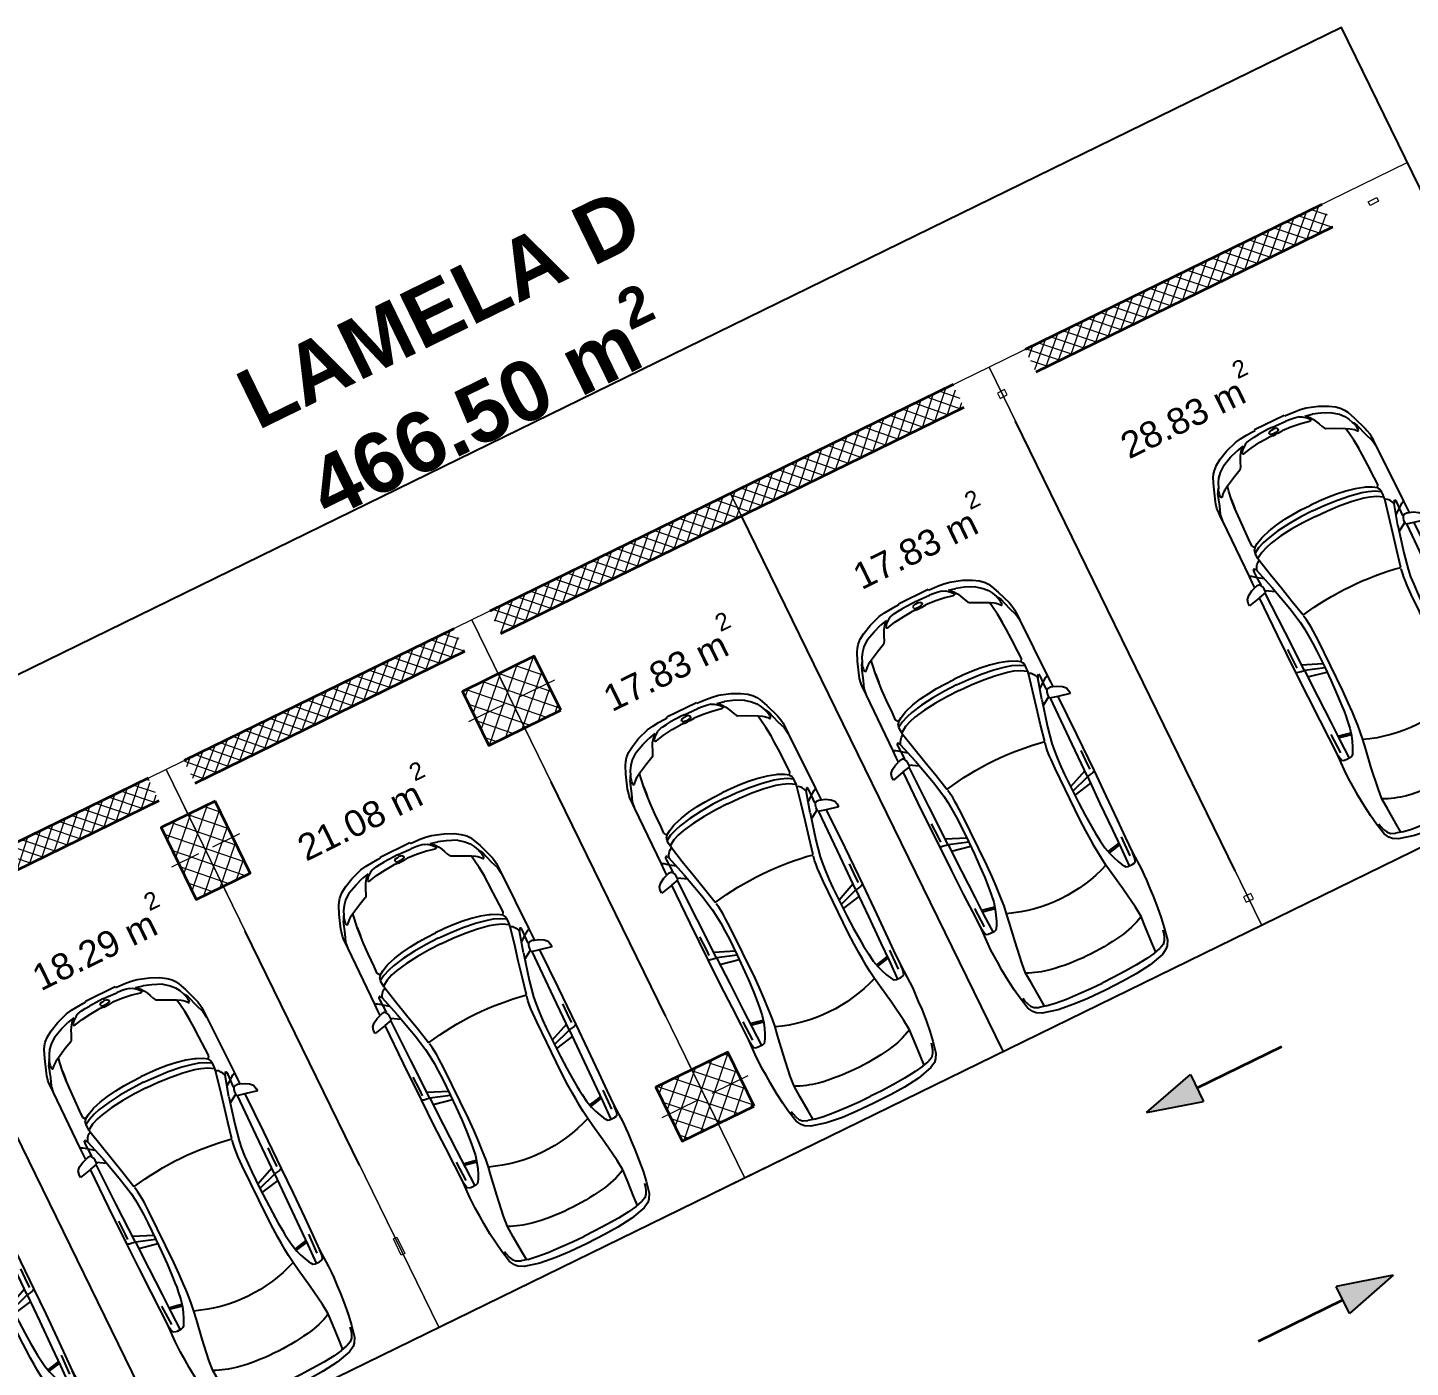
# Model space of a CAD drawing. Header units: metres. Extents: x 7511783 to 7512372, y 4692307 to 4692611.
# Drawn here: x 7511818.34 to 7511832.16, y 4692527.85 to 4692541.23 of the extents above; entities that cross this region are included whole.
import ezdxf

# ---------------------------------------------------------------- set-up
doc = ezdxf.new("R2010")
doc.units = ezdxf.units.M
doc.linetypes.add('Long Dashed', pattern=[793.7499761581423, 476.2499928474427, -317.4999833106997])
doc.layers.get('0').update_dxf_attribs({"lineweight": 0})
for name, color, linetype, lineweight, true_color in [('A - Fill Zone_Pen_No__156', 7, 'Continuous', 0, 0x54689e), ('A -Polyline_Pen_No__48', 7, 'Continuous', 0, 0xa80f02), ('A -Polyline_Pen_No__8', 7, 'Continuous', 0, 0xa80f02), ('Annotation - Text_Pen_No__48', 7, 'Continuous', 0, 0xa80f02)]:
    doc.layers.add(name, color=color, linetype=linetype, lineweight=lineweight, true_color=true_color)
for name, color, linetype, lineweight in [('A - Muret', 7, 'Continuous', 0), ('A - Muret_Pen_No__101', 252, 'Continuous', 0), ('A - Muret_Pen_No__7', 7, 'Continuous', 0), ('A - Pllaka Themel', 7, 'Continuous', 0), ('A - Pllaka Themel_Pen_No__42', 8, 'Continuous', 0), ('A - Shtyllat', 7, 'Continuous', 0), ('A - Shtyllat_Pen_No__1', 7, 'Continuous', 0), ('A -Polyline', 7, 'Continuous', 0), ('A -Polyline_Pen_No__42', 8, 'Continuous', 0), ('Interior - Furniture _Pen_No__42', 8, 'Continuous', 0), ('Structural - Bearing', 7, 'Continuous', 0), ('Structural - Bearing_Pen_No__20', 1, 'Continuous', 0), ('Structural - Bearing_Pen_No__21', 7, 'Continuous', 0)]:
    doc.layers.add(name, color=color, linetype=linetype, lineweight=lineweight)
doc.styles.add('GENERATED_STYLE_2', font='arialbd.ttf')
pattern_1 = [(44.99999999999999, (0, 0), (-68.94290863686237, 68.94290863686243), []), (135.0000000000002, (0, 0), (68.94290863686219, 68.94290863686261), [])]
pattern_2 = [(44.99999999999999, (0, 0), (-91.92387818248316, 91.92387818248324), []), (135.0000000000002, (0, 0), (91.92387818248291, 91.92387818248349), [])]

# ---------------------------------------------------------------- blocks, each defined once
blk = doc.blocks.new('Slab_2', base_point=(27550, -20500.83535421408))
at = {"layer": 'A - Pllaka Themel_Pen_No__42', "color": 8, "linetype": 'Continuous', "lineweight": 25, "flags": 128}
blk.add_lwpolyline([(27550, -20500.83535421408), (52100, -20500.83535421408), (52100, 1500), (27550, 1500)], close=True, dxfattribs=at)
blk = doc.blocks.new('Wall_3', base_point=(27550, 2.775557561562891e-14))
at = {"layer": 'A - Muret_Pen_No__101', "linetype": 'Continuous', "lineweight": 13}
h = blk.add_hatch(dxfattribs=at)
h.set_pattern_fill('CONCRETE_BLOCK', color=252, style=0, pattern_type=2)
h.set_pattern_definition(pattern_1)
h.paths.add_polyline_path([(32600.00006929047, -5.275686865147122e-05), (32600.00006929047, -250.0000970041505), (38099.99998176699, -250.0000970041505), (38099.99998176699, -5.275686865147122e-05)])
h = blk.add_hatch(dxfattribs=at)
h.set_pattern_fill('CONCRETE_BLOCK', color=252, style=0, pattern_type=2)
h.set_pattern_definition(pattern_1)
h.paths.add_polyline_path([(38499.99999951446, -5.275686865147122e-05), (38499.99999951446, -250.0000970041505), (41500, -250.0000970041505), (41500, -5.275686865147122e-05)])
h = blk.add_hatch(dxfattribs=at)
h.set_pattern_fill('CONCRETE_BLOCK', color=252, style=0, pattern_type=2)
h.set_pattern_definition(pattern_1)
h.paths.add_polyline_path([(41900.00000000001, -249.9999850988354), (47050.00002235177, -249.9999850988354), (47050.00002235177, -3.352765565178828e-05), (41900.00000000001, -3.352765565178828e-05)])
h = blk.add_hatch(dxfattribs=at)
h.set_pattern_fill('CONCRETE_BLOCK', color=252, style=0, pattern_type=2)
h.set_pattern_definition(pattern_1)
h.paths.add_polyline_path([(51150, -3.352765565178828e-05), (47849.99997764824, -3.352765565178828e-05), (47849.99997764824, -249.9999850988354), (51150, -249.9999850988354)])
at = {"layer": 'A - Muret_Pen_No__7', "color": 7, "linetype": 'Continuous', "lineweight": 35, "flags": 128}
for points in [[(38099.99999999999, 2.775557561562891e-14), (32599.99999999999, 2.775557561562891e-14)], [(41500, 2.775557561562891e-14), (38500, 2.775557561562891e-14)], [(47050.00000000001, 2.775557561562891e-14), (41900.00000000001, 2.775557561562891e-14)], [(51150, 2.775557561562891e-14), (47850, 2.775557561562891e-14)], [(32599.99999999999, -249.9999999999999), (38099.99999999999, -249.9999999999999)], [(38500, -249.9999999999999), (41500, -249.9999999999999)], [(41900.00000000001, -249.9999999999999), (47050, -249.9999999999999)], [(47849.99999999999, -249.9999999999999), (51150, -249.9999999999999)]]:
    blk.add_lwpolyline(points, dxfattribs=at)
blk = doc.blocks.new('Column_37', base_point=(3830.000000000001, 14910))
at = {"layer": 'A - Shtyllat_Pen_No__1', "color": 7, "linetype": 'Continuous', "lineweight": 13, "flags": 128}
blk.add_lwpolyline([(3850.000000000001, 14820), (3810.000000000001, 14820), (3810.000000000001, 15000), (3850.000000000001, 15000)], close=True, dxfattribs=at)
blk = doc.blocks.new('Column_38', base_point=(-68019.82202355302, 193236.8082159659))
at = {"layer": 'Structural - Bearing', "linetype": 'Continuous', "lineweight": 0, "true_color": 0x000000}
h = blk.add_hatch(dxfattribs=at)
h.set_pattern_fill('CONCRETE_BLOCK', color=18, style=0, pattern_type=2)
h.set_pattern_definition(pattern_2)
h.paths.add_polyline_path([(-67719.82202355302, 193636.808215966), (-68319.82202355302, 193636.808215966), (-68319.82202355302, 192836.8082159659), (-67719.82202355302, 192836.8082159659)])
at = {"layer": 'Structural - Bearing_Pen_No__20', "color": 1, "linetype": 'Continuous', "lineweight": 0}
for p, q in [((-68019.82202355302, 193316.808215966), (-68019.82202355302, 193716.8082159659)), ((-68099.82202355302, 193236.8082159659), (-68399.82202355302, 193236.8082159659)), ((-67939.82202355302, 193236.8082159659), (-67639.82202355302, 193236.8082159659)), ((-68019.82202355302, 193156.8082159659), (-68019.82202355302, 192756.808215966))]:
    blk.add_line(p, q, dxfattribs=at)
blk.add_point((-68019.82202355302, 193236.8082159659), dxfattribs=at)
at = {"layer": 'Structural - Bearing_Pen_No__21', "color": 7, "linetype": 'Continuous', "lineweight": 35, "flags": 128}
blk.add_lwpolyline([(-67719.82202355302, 193636.808215966), (-68319.82202355302, 193636.808215966), (-68319.82202355302, 192836.8082159659), (-67719.82202355302, 192836.8082159659)], close=True, dxfattribs=at)
blk = doc.blocks.new('Column_41', base_point=(-63690.96833503788, 199746.9041092597))
at = {"layer": 'Structural - Bearing', "linetype": 'Continuous', "lineweight": 0, "true_color": 0x000000}
h = blk.add_hatch(dxfattribs=at)
h.set_pattern_fill('CONCRETE_BLOCK', color=18, style=0, pattern_type=2)
h.set_pattern_definition(pattern_2)
h.paths.add_polyline_path([(-63290.96833503788, 199446.9041092597), (-63290.96833503788, 200046.9041092597), (-64090.96833503788, 200046.9041092597), (-64090.96833503788, 199446.9041092597)])
at = {"layer": 'Structural - Bearing_Pen_No__20', "color": 1, "linetype": 'Continuous', "lineweight": 0}
for p, q in [((-63690.96833503788, 199826.9041092597), (-63690.96833503788, 200126.9041092597)), ((-63770.96833503788, 199746.9041092597), (-64170.96833503788, 199746.9041092597)), ((-63610.96833503788, 199746.9041092597), (-63210.96833503788, 199746.9041092597)), ((-63690.96833503788, 199666.9041092597), (-63690.96833503788, 199366.9041092597))]:
    blk.add_line(p, q, dxfattribs=at)
blk.add_point((-63690.96833503788, 199746.9041092597), dxfattribs=at)
at = {"layer": 'Structural - Bearing_Pen_No__21', "color": 7, "linetype": 'Continuous', "lineweight": 35, "flags": 128}
blk.add_lwpolyline([(-63290.96833503788, 199446.9041092597), (-63290.96833503788, 200046.9041092597), (-64090.96833503788, 200046.9041092597), (-64090.96833503788, 199446.9041092597)], close=True, dxfattribs=at)
blk = doc.blocks.new('Column_42', base_point=(-52708.25413540503, 199746.9041092597))
at = {"layer": 'Structural - Bearing', "linetype": 'Continuous', "lineweight": 0, "true_color": 0x000000}
h = blk.add_hatch(dxfattribs=at)
h.set_pattern_fill('CONCRETE_BLOCK', color=18, style=0, pattern_type=2)
h.set_pattern_definition(pattern_2)
h.paths.add_polyline_path([(-52308.25413540503, 199446.9041092597), (-52308.25413540503, 200046.9041092597), (-53108.25413540503, 200046.9041092597), (-53108.25413540503, 199446.9041092597)])
at = {"layer": 'Structural - Bearing_Pen_No__20', "color": 1, "linetype": 'Continuous', "lineweight": 0}
for p, q in [((-52708.25413540503, 199826.9041092597), (-52708.25413540503, 200126.9041092597)), ((-52788.25413540503, 199746.9041092597), (-53188.25413540503, 199746.9041092597)), ((-52628.25413540503, 199746.9041092597), (-52228.25413540504, 199746.9041092597)), ((-52708.25413540503, 199666.9041092597), (-52708.25413540503, 199366.9041092597))]:
    blk.add_line(p, q, dxfattribs=at)
blk.add_point((-52708.25413540503, 199746.9041092597), dxfattribs=at)
at = {"layer": 'Structural - Bearing_Pen_No__21', "color": 7, "linetype": 'Continuous', "lineweight": 35, "flags": 128}
blk.add_lwpolyline([(-52308.25413540503, 199446.9041092597), (-52308.25413540503, 200046.9041092597), (-53108.25413540503, 200046.9041092597), (-53108.25413540503, 199446.9041092597)], close=True, dxfattribs=at)
blk = doc.blocks.new('Column_43', base_point=(4745.000000000002, 13829.91603487401))
at = {"layer": 'A - Shtyllat_Pen_No__1', "color": 7, "linetype": 'Continuous', "lineweight": 13, "flags": 128}
blk.add_lwpolyline([(4705.000000000002, 13859.91603487401), (4705.000000000002, 13799.91603487401), (4785.000000000002, 13799.91603487401), (4785.000000000002, 13859.91603487401)], close=True, dxfattribs=at)
blk = doc.blocks.new('Column_44', base_point=(4745.000000000002, 13129.91640291475))
at = {"layer": 'A - Shtyllat_Pen_No__1', "color": 7, "linetype": 'Continuous', "lineweight": 13, "flags": 128}
blk.add_lwpolyline([(4705.000000000002, 13159.91640291475), (4705.000000000002, 13099.91640291475), (4785.000000000002, 13099.91640291475), (4785.000000000002, 13159.91640291475)], close=True, dxfattribs=at)
blk = doc.blocks.new('Column_48', base_point=(5162.500000000002, 13119.91646502986))
at = {"layer": 'A - Shtyllat_Pen_No__1', "color": 7, "linetype": 'Continuous', "lineweight": 13, "flags": 128}
blk.add_lwpolyline([(5115.000000000001, 13099.91646502986), (5115.000000000001, 13139.91646502986), (5210.000000000002, 13139.91646502986), (5210.000000000002, 13099.91646502986)], close=True, dxfattribs=at)
blk = doc.blocks.new('Car 05 22')
at = {"layer": 'Interior - Furniture _Pen_No__42', "color": 8, "linetype": 'Continuous', "lineweight": 25}
for p, q in [((1961.117547741, 983.2211582230001), (1928.938242309, 983.2211582230001)), ((1928.938242309, 983.2211582230001), (1957.843908175, 858.0544967500001)), ((1996.903176747, 974.9060932166), (1961.117547741, 983.2211582230001)), ((2026.89661068, 945.007687052), (1996.903176747, 974.9060932166)), ((-372.3345973750002, 830.2299334650002), (-483.1389679684001, 817.2581826864)), ((-251.752794228, 841.0437339470001), (-372.3345973750002, 830.2299334650002)), ((-168.2198443133, 844.6061713611999), (-251.752794228, 841.0437339470001)), ((-78.35772569479998, 850.6357850930001), (-168.2198443133, 844.6061713611999)), ((-24.036324899, 852.2918850640001), (-78.35772569479998, 850.6357850930001)), ((40.3182760438, 852.333685063), (-24.036324899, 852.2918850640001)), ((230.8030912739, 845.5192631063), (40.3182760438, 852.333685063)), ((129.0398444, 820.468777931), (138.8862428820001, 832.3883788069999)), ((138.8862428820001, 832.3883788069999), (165.168377873, 840.2758852750001)), ((165.168377873, 840.2758852750001), (194.733578306, 844.324685204)), ((194.733578306, 844.324685204), (230.803091274, 845.519263106)), ((400.0158099590001, 847.5968063790001), (230.8030912739, 845.5192631063)), ((590.7241636140001, 851.6786068920002), (400.0158099590001, 847.5968063790001)), ((856.5325990199999, 856.1697074550001), (590.7241636140001, 851.6786068920002)), ((1129.8609284, 858.5331077519999), (856.5325990199999, 856.1697074550001)), ((1119.51383092, 833.267204581), (1115.14443198, 808.9482015290001)), ((1120.16623076, 836.3248049650001), (1119.51383092, 833.267204581)), ((1120.69723063, 838.160005195), (1120.16623076, 836.3248049650001)), ((1129.8609284, 858.5331077519999), (1120.69723063, 838.160005195)), ((1536.1071561, 860.3802508980001), (1129.8609284, 858.5331077519999)), ((1162.63563846, 830.4777734580001), (1220.13025657, 829.0713745190002)), ((1220.13025657, 829.0713745190002), (1369.65750367, 831.4890726950001)), ((1957.843908175, 858.0544967500001), (1536.1071561, 860.3802508980001)), ((1957.84390817, 858.0544967500001), (1977.22141076, 777.427813481)), ((2054.5732194, 897.577022836), (2026.89661068, 945.007687052)), ((2067.91700908, 857.6794056350002), (2054.5732194, 897.577022836)), ((2119.91703998, 857.4374531180001), (2067.91700908, 857.6794056350002)), ((2075.28112592, 835.6608695470001), (2067.91700908, 857.6794056350002)), ((2075.2191259, 809.398389361), (2075.28112592, 835.6608695470001)), ((2193.165590015, 856.4504063259001), (2119.91703998, 857.4374531180001)), ((2166.81146925, 813.8145374840001), (2182.27381684, 834.0818412380002)), ((2182.27381684, 834.0818412380002), (2193.16559002, 856.4504063260001)), ((2808.01466132, 852.5547640039999), (2193.165590015, 856.4504063259001)), ((2855.7113639, 852.6327640009999), (2808.01466132, 852.5547640039999)), ((2808.01466132, 852.5547640039999), (2876.86636504, 843.3172643940001)), ((2891.44016583, 852.528764005), (2855.7113639, 852.6327640009999)), ((2876.86636504, 843.3172643940001), (2954.16376923, 813.731165643)), ((2922.51356751, 852.0343640259999), (2891.44016583, 852.528764005)), ((2904.11849592, 832.8863289209999), (2905.06820589, 832.837990116)), ((2945.17226874, 849.4061641369999), (2922.51356751, 852.0343640259999)), ((2989.61447115, 839.6482645490003), (2945.17226874, 849.4061641369999)), ((3013.55027244, 833.064864827), (2989.61447115, 839.6482645490003)), ((3154.26138006, 782.5577669589999), (3013.55027244, 833.064864827)), ((-784.8200333720001, 721.8124613509999), (-815.0478655078001, 667.7598955197003)), ((-757.6903274910002, 747.022066986), (-784.8200333720001, 721.8124613509999)), ((-706.3378894982, 775.7872218095), (-757.6903274910002, 747.022066986)), ((-729.425104913, 716.3992494200002), (-750.5770825730001, 669.7773949330001)), ((-701.0941271610001, 743.2591195180001), (-729.425104913, 716.3992494200002)), ((-585.227090103, 801.027979058), (-706.3378894982, 775.7872218095)), ((-664.8727541800001, 760.961322365), (-701.0941271610001, 743.2591195180001)), ((-626.571782751, 772.4860242179999), (-664.8727541800001, 760.961322365)), ((-594.8871138119998, 778.489558035), (-626.571782751, 772.4860242179999)), ((-483.1389679684001, 817.2581826864), (-585.227090103, 801.027979058)), ((124.560977278, 791.396786131), (129.0398444, 820.468777931)), ((125.693926866, 743.8968737240001), (124.560977278, 791.396786131)), ((327.3887276080001, 761.9208956260001), (125.394377448, 756.455747737)), ((132.4291391170001, 722.8048827370001), (125.693926866, 743.8968737240001)), ((146.670770152, 710.6062742990001), (132.4291391170001, 722.8048827370001)), ((171.252864179, 696.6287725440002), (146.670770152, 710.6062742990001)), ((212.566754139, 676.5412700230003), (171.252864179, 696.6287725440002)), ((210.873013229, 809.231738788), (418.0703055720001, 816.1926024380002)), ((521.950780327, 764.672895972), (327.3887276080001, 761.9208956260001)), ((355.2943663540001, 762.315609428), (339.1227247570001, 683.1192857359999)), ((373.4006373970001, 762.571715197), (357.2289958010001, 683.375391506)), ((813.6270094460001, 769.327996556), (521.950780327, 764.672895972)), ((1108.59023357, 773.98329714), (813.6270094460001, 769.327996556)), ((1036.25651944, 772.8416796290002), (996.5002997029999, 578.7916468290002)), ((1041.96657906, 578.0240872360001), (1107.56627095, 773.967136299)), ((1173.32542975, 774.8950612010001), (1090.33970038, 577.8925306800002)), ((1115.14443198, 808.9482015290001), (1108.59023357, 773.98329714)), ((1108.59023357, 773.98329714), (1537.61805657, 780.0259473990001)), ((1537.61805657, 780.0256115210001), (1974.99295641, 786.0764425990001)), ((2000.39650233, 701.5917706940002), (1730.35620914, 633.8338533080002)), ((1939.15395607, 686.22492547), (1995.917261, 777.427813481)), ((1977.22141076, 777.427813481), (2019.59119012, 777.427813481)), ((2000.39650233, 701.5917706940002), (2213.53100788, 762.9814866290001)), ((2019.59119012, 777.427813481), (2044.48611622, 783.069509224)), ((2044.48611622, 783.069509224), (2063.35562216, 792.2740022800001)), ((2063.35562216, 792.2740022800001), (2070.42572439, 799.8521965630001)), ((2068.68333559, 787.696981005), (2065.39356605, 794.4584027669999)), ((2068.68333559, 787.696981005), (2148.02030692, 790.4828861469999)), ((2070.42572439, 799.8521965630001), (2075.2191259, 809.398389361)), ((2106.51930118, 732.1586113790001), (2148.02030692, 790.4828861469999)), ((2122.04550654, 659.9572884350001), (2293.79610906, 697.650987774)), ((2148.02030692, 790.4828861469999), (2166.81146925, 813.8145374840001)), ((2148.02030692, 790.4828861469999), (2205.61920777, 792.204186117)), ((2205.61920777, 792.204186117), (2227.21980808, 791.0038861380001)), ((2226.59190807, 769.8777067159999), (2213.53100788, 762.9814866290001)), ((2213.53100788, 762.9814866290001), (2238.34670825, 752.240186817)), ((2234.36910819, 773.9630864369999), (2226.59190807, 769.8828865080001)), ((2227.21980808, 791.0038861380001), (2232.61990816, 790.0299861550001)), ((2232.61990816, 790.0299861550001), (2237.93539134, 787.287122525)), ((2238.46067648, 776.864360243), (2234.36910819, 773.9630864369999)), ((2240.81890828, 784.0391862600001), (2237.93539134, 787.287122525)), ((2238.34670825, 752.240186817), (2258.53170854, 739.7174870370001)), ((2238.46067648, 776.864360243), (2240.85090828, 780.520986322)), ((2240.85090828, 780.520986322), (2240.81890828, 784.0391862600001)), ((2258.53170854, 739.7174870370001), (2269.0398087, 731.086787188)), ((2269.0398087, 731.086787188), (2278.83550884, 721.9650873480001)), ((2278.83550884, 721.9650873480001), (2293.79610906, 697.650987774)), ((2293.79610906, 697.650987774), (2317.1870094, 700.7385877199999)), ((2293.79610906, 697.6386630720001), (2293.79610906, 697.650987774)), ((2317.1870094, 700.7385877199999), (2345.74280982, 702.7498876850002)), ((2355.13419975, 639.912801441), (2317.1870094, 700.7385877199999)), ((2345.74280982, 702.7498876850002), (2378.92931031, 702.0184876970001)), ((2410.10490185, 649.1086815510001), (2378.92931031, 702.0184876970001)), ((2378.92931031, 702.0184876970001), (2410.57231077, 694.202887834)), ((2410.57231077, 694.202887834), (2410.58631694, 694.1782473540002)), ((2428.73881104, 681.706188053), (2410.57231077, 694.202887834)), ((2428.73881104, 681.706188053), (2457.25830016, 700.0355353230001)), ((2457.25830016, 700.0355353230001), (2535.4819126, 697.9905877680001)), ((2535.4226126, 697.9916562040003), (2673.21491462, 695.5089878119999)), ((2535.46586986, 697.9894090810001), (2535.4819126, 697.988971943)), ((2673.21491462, 695.5089878119999), (2787.200816290001, 691.4809878819999)), ((2787.200816290001, 691.4809878819999), (2868.41581748, 687.223087957)), ((2954.16376923, 813.731165643), (3075.78877375, 774.6896785450001)), ((3022.47491973, 758.305686711), (3023.66221975, 762.4851866380001)), ((3024.49924208, 753.7186598590001), (3022.47491973, 758.305686711)), ((3023.66221975, 762.4851866380001), (3034.64521991, 765.0503865930001)), ((3037.91041996, 743.452886971), (3024.49924208, 753.7186598590001)), ((3034.64521991, 765.0503865930001), (3046.93432009, 763.817386614)), ((3050.61522015, 730.6688871950001), (3037.91041996, 743.452886971)), ((3046.93432009, 763.817386614), (3060.9451203, 762.9292866300001)), ((3064.50712035, 714.6457874760001), (3050.61522015, 730.6688871950001)), ((3060.9451203, 762.9292866300001), (3089.85712072, 757.3861867269999)), ((3076.97452053, 697.807687771), (3064.50712035, 714.6457874760001)), ((3100.48402088, 763.1120866269999), (3075.78877375, 774.6896785450001)), ((3100.00912087, 656.556188494), (3076.97452053, 697.807687771)), ((3089.85712072, 757.3861867269999), (3108.43932099, 751.4304868319999)), ((3114.13862108, 753.311186799), (3100.48402088, 763.1120866269999)), ((3108.43932099, 751.4304868319999), (3122.8656212, 746.435986919)), ((3122.8656212, 746.435986919), (3114.13862108, 753.311186799)), ((3170.0706946, 726.5554905960001), (3122.8656212, 746.435986919)), ((3235.883818752, 747.6101556219), (3154.26138006, 782.5577669589999)), ((3211.69204952, 701.0151137130001), (3170.0706946, 726.5554905960001)), ((3254.25934432, 663.1775183300001), (3211.69204952, 701.0151137130001)), ((3269.07948628, 728.3294692490001), (3235.883818752, 747.6101556219)), ((3298.56678787, 705.6390702070001), (3269.07948628, 728.3294692490001)), ((3337.33388997, 663.380671991), (3298.56678787, 705.6390702070001)), ((-815.0478655078001, 667.7598955197003), (-855.0523550635, 511.0116477078998)), ((-768.27197925, 602.2788720830002), (-782.764796709, 510.0106247469999)), ((-768.27197925, 602.2788720830002), (-750.5770825730001, 669.7773949330001)), ((-764.3441764490001, 617.261773195), (-665.7281459970001, 623.9546285630003)), ((-665.7281459970001, 623.9546285630003), (-500.877431885, 634.180288886)), ((-500.877431885, 634.180288886), (-383.0238853850001, 641.9613403830001)), ((-383.0238853850001, 641.9613403830001), (-274.2208861730001, 631.3184000780001)), ((-274.2208861730001, 631.3184000780001), (-56.40485420300001, 600.536895199)), ((-56.40485420300001, 600.536895199), (145.941775497, 566.5900898169999)), ((145.941775497, 566.5900898169999), (233.261172115, 552.312592089)), ((266.3151410770001, 654.566867265), (212.566754139, 676.5412700230003)), ((319.490328155, 636.426864989), (266.3151410770001, 654.566867265)), ((392.7088835140001, 617.8124267930001), (319.490328155, 636.426864989)), ((339.1227247570001, 683.1192857359999), (329.5580559370001, 633.867334886)), ((357.2289958010001, 683.375391506), (346.76505809, 629.492778784)), ((474.8166917820001, 607.105387857), (392.7088835140001, 617.8124267930001)), ((521.3449804749999, 601.6186871690002), (474.8166917820001, 607.105387857)), ((569.993568652, 596.838186569), (521.3449804749999, 601.6186871690002)), ((652.59274858, 590.9845858339999), (569.993568652, 596.838186569)), ((772.8388193580001, 584.9903850819999), (652.59274858, 590.9845858339999)), ((907.266686691, 580.298084493), (772.8388193580001, 584.9903850819999)), ((1041.96657906, 578.0240872360001), (907.266686691, 580.298084493)), ((1227.79815085, 577.518695794), (1041.96657906, 578.0240872360001)), ((1316.09897866, 580.475793563), (1227.79815085, 577.518695794)), ((1403.02450604, 584.4121905939999), (1316.09897866, 580.475793563)), ((1483.8761315, 590.1361862749999), (1403.02450604, 584.4121905939999)), ((1562.00595611, 600.5964783840001), (1483.8761315, 590.1361862749999)), ((1730.35620914, 633.8338533080002), (1562.00595611, 600.5964783840001)), ((1610.72419049, 544.0665862469999), (1779.61280153, 581.7538898049999)), ((1779.61280153, 581.7538898049999), (1952.84760406, 621.338789111)), ((1952.84760406, 621.338789111), (2122.04550654, 659.9572884350001)), ((2379.77420337, 575.387091212), (2355.13301598, 639.9159014410001)), ((2397.33410595, 514.2584815219999), (2379.77250853, 575.3929912130001)), ((2436.02871163, 583.2244924540001), (2410.10490185, 649.1086815510001)), ((2428.77597173, 681.7007453250001), (2428.73881104, 681.706188053)), ((2428.77597173, 681.7007453250001), (2456.66545813, 639.8418234830003)), ((2453.63941421, 521.616582688), (2436.02871163, 583.2244924540001)), ((2456.66545813, 639.8418234830003), (2487.23639187, 574.2621729599999)), ((2487.23639187, 574.2621729599999), (2491.79934275, 562.0052962960002)), ((2491.79994982, 562.0052962960002), (2517.90263133, 477.034766618)), ((2868.39588233, 687.2248867100001), (2959.72331881, 678.984388101)), ((2959.72331881, 678.984388101), (2868.41581748, 687.1969879569999)), ((2959.72331881, 678.984388101), (3047.2313201, 666.2002883250001)), ((3047.20992906, 666.2041971140002), (3100.00912087, 656.556188494)), ((3152.92075342, 553.873393456), (3100.00912087, 656.556188494)), ((3189.62073735, 475.569766106), (3152.92075342, 553.873393456)), ((3301.86726379, 602.8090087200001), (3254.25934432, 663.1775183300001)), ((3301.86726379, 602.8090087200001), (3346.01551313, 501.42179807)), ((3374.49419199, 603.583974516), (3337.33388997, 663.380671991)), ((3418.40079436, 512.743978351), (3374.49419199, 603.583974516)), ((-855.0523550635, 511.0116477078998), (-874.6778528530002, 344.9579771100001)), ((-782.7621654889999, 510.0273763590001), (-794.5333543099999, 390.6265818930001)), ((233.261172115, 552.312592089), (315.3092800730001, 541.359190513)), ((315.2936019620001, 541.3606176840001), (384.2945810830001, 535.0794906230002)), ((384.2815104790001, 535.0803623180001), (454.174320738, 530.4191213629999)), ((454.170282107, 530.4193907049998), (526.242583163, 526.2868907769998)), ((526.2331313149999, 526.287307384), (627.7018846490002, 521.814890855)), ((627.6985462070002, 521.8149872519999), (756.75876515, 518.0884218199999)), ((756.75876515, 518.0884218199999), (1322.62824821, 518.052230308)), ((1322.62824821, 518.052230308), (1420.49779626, 521.6528908580001)), ((1420.49066257, 521.652523245), (1466.64156934, 524.030772681)), ((1466.62639694, 524.029990817), (1510.87647584, 527.594696836)), ((1510.85529759, 527.5929907539999), (1554.25309822, 533.0576906580002)), ((1554.25309822, 533.0576906580002), (1596.82961355, 540.969674969)), ((1597.28918852, 541.1774857889999), (1596.65116701, 540.8889849259999)), ((2419.31580918, 395.73626267), (2397.33316008, 514.2635815229999)), ((2477.61661773, 401.0764635800001), (2453.63941421, 521.616582688)), ((2517.90263133, 477.034766618), (2537.54372273, 384.081034151)), ((3199.39883308, 466.7584630290001), (3189.62073735, 475.569766106)), ((3220.69886845, 454.3885401880001), (3199.39883308, 466.7584630290001)), ((3256.10680826, 439.241753418), (3220.67662376, 454.401458713)), ((3288.39019413, 425.101248479), (3256.10680826, 439.241753418)), ((3319.36158057, 408.4128426500001), (3288.39019413, 425.101248479)), ((3346.01551313, 501.42179807), (3374.29746586, 419.557472908)), ((3391.09039087, 344.247647689), (3374.29746586, 419.557472908)), ((3457.47689648, 393.098483403), (3418.40079436, 512.743978351)), ((-874.6778528530002, 344.9579771100001), (-882.9440546450002, 194.680643518)), ((-794.5333543099999, 390.6265818930001), (-802.432846809, 258.715288008)), ((2433.73206705, 266.091642182), (2419.31580918, 395.73626267)), ((2493.88922012, 269.050242651), (2477.61661773, 401.0764635800001)), ((2537.54372273, 384.081034151), (2551.45611664, 285.6281997640001)), ((2551.45611664, 285.6281997640001), (2559.71041303, 193.693567653)), ((3353.46269085, 384.251283776), (3319.36158057, 408.4128426500001)), ((3321.23357975, 370.497229407), (3320.99727986, 362.132926485)), ((3320.99727986, 362.132926485), (3338.31527228, 276.8564967000001)), ((3324.65427826, 377.297531782), (3321.23357975, 370.497229407)), ((3328.30797666, 379.591332583), (3324.65427826, 377.297531782)), ((3338.46837221, 379.452332535), (3328.30797666, 379.591332583)), ((3338.31527228, 276.8564967000001), (3351.88296634, 172.661960307)), ((3363.6407612, 357.8117249760001), (3338.46837221, 379.452332535)), ((3377.18239213, 359.973484801), (3353.46269085, 384.251283776)), ((3396.66521323, 315.8049103040001), (3363.6407612, 357.8117249760001)), ((3391.09039087, 344.247647689), (3377.18239213, 359.973484801)), ((3408.0703938, 289.3779877820002), (3396.66521323, 315.8049103040001)), ((3408.0703938, 289.3779877820002), (3413.77629411, 267.259988716)), ((3468.34279707, 330.9338860280001), (3457.47689648, 393.098483403)), ((3474.4914974, 263.721088865), (3468.34279707, 330.9338860280001)), ((-882.9440546450002, 194.680643518), (-885.376707689, 0)), ((-802.432846809, 258.715288008), (-806.813142649, 124.936494209)), ((2441.61713002, 131.955220918), (2433.73181129, 266.093942182)), ((2503.10292147, 133.173421111), (2493.88922012, 269.050242651)), ((2559.71041303, 193.693567653), (2564.38081099, 101.185635342)), ((3351.88296634, 172.661960307), (3358.34376351, 75.87012649980001)), ((3413.77548775, 267.2641933500001), (3418.45445829, 242.866384828)), ((3418.45219437, 242.878189745), (3424.04489467, 200.723791525)), ((3424.04489467, 200.723791525), (3427.72848251, 152.023715234)), ((3432.36383112, 39.98011396419999), (3427.72848251, 152.023715234)), ((3478.33319761, 199.9171915590001), (3474.4914974, 263.721088865)), ((3479.35651311, 164.9481933352), (3478.33319761, 199.9171915590001)), ((3489.51959821, 164.9481933352), (3479.35651311, 164.9481933352)), ((3489.51959821, -164.9481933352), (3489.51959821, 164.9481933352)), ((-885.376707689, 0), (-882.9440546450002, -194.680643518)), ((-806.813142649, 124.936494209), (-808.0470753050001, 0)), ((-806.813142649, -124.936494209), (-808.0470753050001, 1.476718538480001e-13)), ((2444.0197128, -0.02730000432770001), (2441.61701245, 131.957220918)), ((2444.0197128, 0.02730000432710001), (2441.61701245, -131.957220918)), ((2506.01959488, -3.859767548100002e-13), (2503.10292147, 133.173421111)), ((2564.38081099, 101.185635342), (2566.01761027, -0.006100002130650002)), ((2564.38081099, -101.185635342), (2566.01761027, 0.006100002129970001)), ((3353.95786543, 27.8932505984), (3358.34376351, 75.87012649980001)), ((3353.95786543, 27.8932505984), (3353.95786543, -0.7649002671629999)), ((3353.95786543, -27.8932505984), (3353.95786543, 0.7649002671619999)), ((3370.89075802, 11.7411041009), (3370.32315827, -0.7649002671629999)), ((3370.89075802, -11.7411041009), (3370.32315827, 0.7649002671619999)), ((3372.49235732, 23.6550082622), (3370.89075802, 11.7411041009)), ((3376.26728506, 38.993950924), (3372.49235732, 23.6550082622)), ((3381.98685317, 46.5714162664), (3376.26728506, 38.993950924)), ((3386.21005132, 48.3522168884), (3381.98685317, 46.5714162664)), ((3386.21005132, 48.3522168884), (3394.28954778, 48.3522168884)), ((3398.51284593, 46.5714162664), (3394.28954778, 48.3522168884)), ((3404.23226311, 38.99375151340001), (3398.51284593, 46.5714162664)), ((3404.23226311, 38.99375151340001), (3408.00714178, 23.6550082622)), ((3408.00714178, 23.6550082622), (3409.76654101, 8.055102813469999)), ((3409.76654101, 8.055102813469999), (3409.76654101, -4.961309141290002e-13)), ((3431.76949509, 57.3729975776), (3431.76949509, 56.7710829698)), ((3432.04453126, -0.0109000038072), (3432.36383112, 39.98011396419999)), ((3432.04453126, 0.0109000038063), (3432.36383112, -39.98011396419999)), ((-802.432846809, -258.715288008), (-806.813142649, -124.936494209)), ((2441.61713002, -131.955220918), (2433.73181129, -266.093942182)), ((2503.10292147, -133.173421111), (2493.88922012, -269.050242651)), ((2506.01959488, -2.780368116010001e-13), (2503.10292147, -133.173421111)), ((2559.71041303, -193.693567653), (2564.38081099, -101.185635342)), ((3351.88296634, -172.661960307), (3358.34376351, -75.87012649980001)), ((3353.95786543, -27.8932505984), (3358.34376351, -75.87012649980001)), ((3372.49235732, -23.6550082622), (3370.89075802, -11.7411041009)), ((3376.26728506, -38.993950924), (3372.49235732, -23.6550082622)), ((3381.98685317, -46.5714162664), (3376.26728506, -38.993950924)), ((3386.21005132, -48.3522168884), (3381.98685317, -46.5714162664)), ((3386.21005132, -48.3522168884), (3394.28954778, -48.3522168884)), ((3398.51284593, -46.5714162664), (3394.28954778, -48.3522168884)), ((3404.23226311, -38.99375151340001), (3398.51284593, -46.5714162664)), ((3404.23226311, -38.99375151340001), (3408.00714178, -23.6550082622)), ((3408.00714178, -23.6550082622), (3409.76654101, -8.055102813469999)), ((3409.76654101, -8.055102813469999), (3409.76654101, -3.892295027780001e-13)), ((3432.36383112, -39.98011396419999), (3427.72848251, -152.023715234)), ((3431.76949509, -57.3729975776), (3431.76949509, -56.7710829698)), ((-882.9440546450002, -194.680643518), (-874.6778528530002, -344.9579771100001)), ((-794.5333543099999, -390.6265818930001), (-802.432846809, -258.715288008)), ((2433.73206705, -266.091642182), (2419.31580918, -395.73626267)), ((2493.88922012, -269.050242651), (2477.61661773, -401.0764635800001)), ((2551.45611664, -285.6281997640001), (2559.71041303, -193.693567653)), ((3338.31527228, -276.8564967000001), (3351.88296634, -172.661960307)), ((3408.0703938, -289.3779877820002), (3413.77629411, -267.259988716)), ((3413.77548775, -267.2641933500001), (3418.45445829, -242.866384828)), ((3418.45219437, -242.878189745), (3424.04489467, -200.723791525)), ((3424.04489467, -200.723791525), (3427.72848251, -152.023715234)), ((3468.34279707, -330.9338860280001), (3474.4914974, -263.721088865)), ((3474.4914974, -263.721088865), (3478.33319761, -199.9171915590001)), ((3478.33319761, -199.9171915590001), (3479.35651311, -164.9481933352)), ((3479.35651311, -164.9481933352), (3489.51959821, -164.9481933352)), ((-874.6778528530002, -344.9579771100001), (-855.0523550635, -511.0116477078998)), ((-782.7621654889999, -510.0273763590001), (-794.5333543099999, -390.6265818930001)), ((2419.31580918, -395.73626267), (2397.33316008, -514.2635815229999)), ((2477.61661773, -401.0764635800001), (2453.63941421, -521.616582688)), ((2517.90263133, -477.034766618), (2537.54372273, -384.081034151)), ((2537.54372273, -384.081034151), (2551.45611664, -285.6281997640001)), ((3319.36158057, -408.4128426500001), (3288.39019413, -425.101248479)), ((3353.46269085, -384.251283776), (3319.36158057, -408.4128426500001)), ((3320.99727986, -362.132926485), (3338.31527228, -276.8564967000001)), ((3321.23357975, -370.497229407), (3320.99727986, -362.132926485)), ((3324.65427826, -377.297531782), (3321.23357975, -370.497229407)), ((3328.30797666, -379.591332583), (3324.65427826, -377.297531782)), ((3338.46837221, -379.452332535), (3328.30797666, -379.591332583)), ((3363.6407612, -357.8117249760001), (3338.46837221, -379.452332535)), ((3377.18239213, -359.973484801), (3353.46269085, -384.251283776)), ((3396.66521323, -315.8049103040001), (3363.6407612, -357.8117249760001)), ((3391.09039087, -344.247647689), (3374.29746586, -419.557472908)), ((3391.09039087, -344.247647689), (3377.18239213, -359.973484801)), ((3408.0703938, -289.3779877820002), (3396.66521323, -315.8049103040001)), ((3418.40079436, -512.743978351), (3457.47689648, -393.098483403)), ((3457.47689648, -393.098483403), (3468.34279707, -330.9338860280001)), ((-855.0523550635, -511.0116477078998), (-815.0478655078001, -667.7598955197003)), ((-768.27197925, -602.2788720830002), (-782.764796709, -510.0106247469999)), ((145.941775497, -566.5900898169999), (233.261172115, -552.312592089)), ((233.261172115, -552.312592089), (315.3092800730001, -541.359190513)), ((315.2936019620001, -541.3606176840001), (384.2945810830001, -535.0794906230002)), ((384.2815104790001, -535.0803623180001), (454.174320738, -530.4191213629999)), ((454.170282107, -530.4193907049998), (526.242583163, -526.2868907769998)), ((526.2331313149999, -526.287307384), (627.7018846490002, -521.814890855)), ((627.6985462070002, -521.8149872519999), (756.75876515, -518.0884218199999)), ((756.75876515, -518.0884218199999), (1322.62824821, -518.052230308)), ((1322.62824821, -518.052230308), (1420.49779626, -521.6528908580001)), ((1420.49066257, -521.652523245), (1466.64156934, -524.030772681)), ((1466.62639694, -524.029990817), (1510.87647584, -527.594696836)), ((1510.85529759, -527.5929907539999), (1554.25309822, -533.0576906580002)), ((1554.25309822, -533.0576906580002), (1596.82961355, -540.969674969)), ((1597.28918852, -541.1774857889999), (1596.65116701, -540.8889849259999)), ((1610.72419049, -544.0665862469999), (1779.61280153, -581.7538898049999)), ((2397.33410595, -514.2584815219999), (2379.77250853, -575.3929912130001)), ((2453.63941421, -521.616582688), (2436.02871163, -583.2244924540001)), ((2491.79994982, -562.0052962960002), (2517.90263133, -477.034766618)), ((3189.62073735, -475.569766106), (3152.92075342, -553.873393456)), ((3199.39883308, -466.7584630290001), (3189.62073735, -475.569766106)), ((3220.69886845, -454.3885401880001), (3199.39883308, -466.7584630290001)), ((3256.10680826, -439.241753418), (3220.67662376, -454.401458713)), ((3288.39019413, -425.101248479), (3256.10680826, -439.241753418)), ((3301.86726379, -602.8090087200001), (3346.01551313, -501.42179807)), ((3346.01551313, -501.42179807), (3374.29746586, -419.557472908)), ((3374.49419199, -603.583974516), (3418.40079436, -512.743978351)), ((-815.0478655078001, -667.7598955197003), (-784.8200333720001, -721.8124613509999)), ((-768.27197925, -602.2788720830002), (-750.5770825730001, -669.7773949330001)), ((-764.3441764490001, -617.261773195), (-665.7281459970001, -623.9546285630003)), ((-729.425104913, -716.3992494200002), (-750.5770825730001, -669.7773949330001)), ((-665.7281459970001, -623.9546285630003), (-500.877431885, -634.180288886)), ((-500.877431885, -634.180288886), (-383.0238853850001, -641.9613403830001)), ((-383.0238853850001, -641.9613403830001), (-274.2208861730001, -631.3184000780001)), ((-274.2208861730001, -631.3184000780001), (-56.40485420300001, -600.536895199)), ((-56.40485420300001, -600.536895199), (145.941775497, -566.5900898169999)), ((212.566754139, -676.5412700230003), (171.252864179, -696.6287725440002)), ((266.3151410770001, -654.566867265), (212.566754139, -676.5412700230003)), ((319.490328155, -636.426864989), (266.3151410770001, -654.566867265)), ((392.7088835140001, -617.8124267930001), (319.490328155, -636.426864989)), ((339.1227247570001, -683.1192857359999), (329.5580559370001, -633.867334886)), ((355.2943663540001, -762.315609428), (339.1227247570001, -683.1192857359999)), ((357.2289958010001, -683.375391506), (346.76505809, -629.492778784)), ((373.4006373970001, -762.571715197), (357.2289958010001, -683.375391506)), ((474.8166917820001, -607.105387857), (392.7088835140001, -617.8124267930001)), ((521.3449804749999, -601.6186871690002), (474.8166917820001, -607.105387857)), ((569.993568652, -596.838186569), (521.3449804749999, -601.6186871690002)), ((652.59274858, -590.9845858339999), (569.993568652, -596.838186569)), ((772.8388193580001, -584.9903850819999), (652.59274858, -590.9845858339999)), ((907.266686691, -580.298084493), (772.8388193580001, -584.9903850819999)), ((1041.96657906, -578.0240872360001), (907.266686691, -580.298084493)), ((1036.25651944, -772.8416796290002), (996.5002997029999, -578.7916468290002)), ((1227.79815085, -577.518695794), (1041.96657906, -578.0240872360001)), ((1041.96657906, -578.0240872360001), (1107.56627095, -773.967136299)), ((1173.32542975, -774.8950612010001), (1090.33970038, -577.8925306800002)), ((1316.09897866, -580.475793563), (1227.79815085, -577.518695794)), ((1403.02450604, -584.4121905939999), (1316.09897866, -580.475793563)), ((1483.8761315, -590.1361862749999), (1403.02450604, -584.4121905939999)), ((1562.00595611, -600.5964783840001), (1483.8761315, -590.1361862749999)), ((1730.35620914, -633.8338533080002), (1562.00595611, -600.5964783840001)), ((2000.39650233, -701.5917706940002), (1730.35620914, -633.8338533080002)), ((1779.61280153, -581.7538898049999), (1952.84760406, -621.338789111)), ((1939.15395607, -686.22492547), (1995.917261, -777.427813481)), ((1952.84760406, -621.338789111), (2122.04550654, -659.9572884350001)), ((2122.04550654, -659.9572884350001), (2293.79610906, -697.650987774)), ((2355.13419975, -639.912801441), (2317.1870094, -700.7385877199999)), ((2379.77420337, -575.387091212), (2355.13301598, -639.9159014410001)), ((2410.10490185, -649.1086815510001), (2378.92931031, -702.0184876970001)), ((2436.02871163, -583.2244924540001), (2410.10490185, -649.1086815510001)), ((2428.73881104, -681.706188053), (2410.57231077, -694.202887834)), ((2428.77597173, -681.7007453250001), (2428.73881104, -681.706188053)), ((2428.73881104, -681.706188053), (2457.25830016, -700.0355353230001)), ((2428.77597173, -681.7007453250001), (2456.66545813, -639.8418234830003)), ((2456.66545813, -639.8418234830003), (2487.23639187, -574.2621729599999)), ((2487.23639187, -574.2621729599999), (2491.79934275, -562.0052962960002)), ((2787.200816290001, -691.4809878819999), (2868.41581748, -687.223087957)), ((2868.39588233, -687.2248867100001), (2959.72331881, -678.984388101)), ((2959.72331881, -678.984388101), (2868.41581748, -687.1969879569999)), ((2959.72331881, -678.984388101), (3047.2313201, -666.2002883250001)), ((3047.20992906, -666.2041971140002), (3100.00912087, -656.556188494)), ((3100.00912087, -656.556188494), (3076.97452053, -697.807687771)), ((3152.92075342, -553.873393456), (3100.00912087, -656.556188494)), ((3254.25934432, -663.1775183300001), (3211.69204952, -701.0151137130001)), ((3301.86726379, -602.8090087200001), (3254.25934432, -663.1775183300001)), ((3298.56678787, -705.6390702070001), (3337.33388997, -663.380671991)), ((3337.33388997, -663.380671991), (3374.49419199, -603.583974516)), ((-784.8200333720001, -721.8124613509999), (-757.6903274910002, -747.022066986)), ((-757.6903274910002, -747.022066986), (-706.3378894982, -775.7872218095)), ((-701.0941271610001, -743.2591195180001), (-729.425104913, -716.3992494200002)), ((-706.3378894982, -775.7872218095), (-585.227090103, -801.027979058)), ((-664.8727541800001, -760.961322365), (-701.0941271610001, -743.2591195180001)), ((-626.571782751, -772.4860242179999), (-664.8727541800001, -760.961322365)), ((-594.8871138119998, -778.489558035), (-626.571782751, -772.4860242179999)), ((-585.227090103, -801.027979058), (-483.149337101, -817.2569687829999)), ((-483.149337101, -817.2569687829999), (-372.3345973750002, -830.2299334650002)), ((125.693926866, -743.8968737240001), (124.560977278, -791.396786131)), ((124.560977278, -791.396786131), (129.0398444, -820.468777931)), ((327.3887276080001, -761.9208956260001), (125.394377448, -756.455747737)), ((132.4291391170001, -722.8048827370001), (125.693926866, -743.8968737240001)), ((129.0398444, -820.468777931), (138.8862428820001, -832.3883788069999)), ((146.670770152, -710.6062742990001), (132.4291391170001, -722.8048827370001)), ((171.252864179, -696.6287725440002), (146.670770152, -710.6062742990001)), ((210.873013229, -809.231738788), (418.0703055720001, -816.1926024380002)), ((521.950780327, -764.672895972), (327.3887276080001, -761.9208956260001)), ((813.6270094460001, -769.327996556), (521.950780327, -764.672895972)), ((1108.59023357, -773.98329714), (813.6270094460001, -769.327996556)), ((1108.59023357, -773.98329714), (1537.61805657, -780.0259473990001)), ((1115.14443198, -808.9482015290001), (1108.59023357, -773.98329714)), ((1119.51383092, -833.267204581), (1115.14443198, -808.9482015290001)), ((1537.61805657, -780.0256115210001), (1974.99295641, -786.0764425990001)), ((1957.84390817, -858.0544967500001), (1977.22141076, -777.427813481)), ((1977.22141076, -777.427813481), (2019.59119012, -777.427813481)), ((2000.39650233, -701.5917706940002), (2213.53100788, -762.9814866290001)), ((2019.59119012, -777.427813481), (2044.48611622, -783.069509224)), ((2044.48611622, -783.069509224), (2063.35562216, -792.2740022800001)), ((2063.35562216, -792.2740022800001), (2070.42572439, -799.8521965630001)), ((2068.68333559, -787.696981005), (2065.39356605, -794.4584027669999)), ((2068.68333559, -787.696981005), (2148.02030692, -790.4828861469999)), ((2070.42572439, -799.8521965630001), (2075.2191259, -809.398389361)), ((2075.2191259, -809.398389361), (2075.28112592, -835.6608695470001)), ((2106.51930118, -732.1586113790001), (2148.02030692, -790.4828861469999)), ((2148.02030692, -790.4828861469999), (2166.81146925, -813.8145374840001)), ((2148.02030692, -790.4828861469999), (2205.61920777, -792.204186117)), ((2166.81146925, -813.8145374840001), (2182.27381684, -834.0818412380002)), ((2205.61920777, -792.204186117), (2227.21980808, -791.0038861380001)), ((2213.53100788, -762.9814866290001), (2238.34670825, -752.240186817)), ((2226.59190807, -769.8777067159999), (2213.53100788, -762.9814866290001)), ((2234.36910819, -773.9630864369999), (2226.59190807, -769.8828865080001)), ((2227.21980808, -791.0038861380001), (2232.61990816, -790.0299861550001)), ((2232.61990816, -790.0299861550001), (2237.93539134, -787.287122525)), ((2238.46067648, -776.864360243), (2234.36910819, -773.9630864369999)), ((2240.81890828, -784.0391862600001), (2237.93539134, -787.287122525)), ((2238.34670825, -752.240186817), (2258.53170854, -739.7174870370001)), ((2238.46067648, -776.864360243), (2240.85090828, -780.520986322)), ((2240.85090828, -780.520986322), (2240.81890828, -784.0391862600001)), ((2258.53170854, -739.7174870370001), (2269.0398087, -731.086787188)), ((2269.0398087, -731.086787188), (2278.83550884, -721.9650873480001)), ((2278.83550884, -721.9650873480001), (2293.79610906, -697.650987774)), ((2293.79610906, -697.6386630720001), (2293.79610906, -697.650987774)), ((2293.79610906, -697.650987774), (2317.1870094, -700.7385877199999)), ((2317.1870094, -700.7385877199999), (2345.74280982, -702.7498876850002)), ((2345.74280982, -702.7498876850002), (2378.92931031, -702.0184876970001)), ((2378.92931031, -702.0184876970001), (2410.57231077, -694.202887834)), ((2410.57231077, -694.202887834), (2410.58631694, -694.1782473540002)), ((2457.25830016, -700.0355353230001), (2535.4819126, -697.9905877680001)), ((2535.4226126, -697.9916562040003), (2673.21491462, -695.5089878119999)), ((2535.46586986, -697.9894090810001), (2535.4819126, -697.988971943)), ((2673.21491462, -695.5089878119999), (2787.200816290001, -691.4809878819999)), ((2876.86636504, -843.3172643940001), (2954.16376923, -813.731165643)), ((2954.16376923, -813.731165643), (3075.78877375, -774.6896785450001)), ((3013.55027244, -833.064864827), (3154.26138006, -782.5577669589999)), ((3024.49924208, -753.7186598590001), (3022.47491973, -758.305686711)), ((3022.47491973, -758.305686711), (3023.66221975, -762.4851866380001)), ((3023.66221975, -762.4851866380001), (3034.64521991, -765.0503865930001)), ((3037.91041996, -743.452886971), (3024.49924208, -753.7186598590001)), ((3034.64521991, -765.0503865930001), (3046.93432009, -763.817386614)), ((3050.61522015, -730.6688871950001), (3037.91041996, -743.452886971)), ((3046.93432009, -763.817386614), (3060.9451203, -762.9292866300001)), ((3064.50712035, -714.6457874760001), (3050.61522015, -730.6688871950001)), ((3060.9451203, -762.9292866300001), (3089.85712072, -757.3861867269999)), ((3076.97452053, -697.807687771), (3064.50712035, -714.6457874760001)), ((3100.48402088, -763.1120866269999), (3075.78877375, -774.6896785450001)), ((3089.85712072, -757.3861867269999), (3108.43932099, -751.4304868319999)), ((3114.13862108, -753.311186799), (3100.48402088, -763.1120866269999)), ((3108.43932099, -751.4304868319999), (3122.8656212, -746.435986919)), ((3122.8656212, -746.435986919), (3114.13862108, -753.311186799)), ((3170.0706946, -726.5554905960001), (3122.8656212, -746.435986919)), ((3154.26138006, -782.5577669589999), (3235.883818752, -747.6101556219)), ((3211.69204952, -701.0151137130001), (3170.0706946, -726.5554905960001)), ((3235.883818752, -747.6101556219), (3269.07948628, -728.3294692490001)), ((3269.07948628, -728.3294692490001), (3298.56678787, -705.6390702070001)), ((-372.3345973750002, -830.2299334650002), (-251.752794228, -841.0437339470001)), ((-251.752794228, -841.0437339470001), (-168.2198443133, -844.6061713611999)), ((-168.2198443133, -844.6061713611999), (-78.35772569479998, -850.6357850930001)), ((-78.35772569479998, -850.6357850930001), (-24.036324899, -852.2918850640001)), ((-24.036324899, -852.2918850640001), (40.3182760438, -852.333685063)), ((40.3182760438, -852.333685063), (230.8030912739, -845.5192631063)), ((138.8862428820001, -832.3883788069999), (165.168377873, -840.2758852750001)), ((165.168377873, -840.2758852750001), (194.733578306, -844.324685204)), ((194.733578306, -844.324685204), (230.803091274, -845.519263106)), ((230.8030912739, -845.5192631063), (400.0158099590001, -847.5968063790001)), ((400.0158099590001, -847.5968063790001), (590.7241636140001, -851.6786068920002)), ((590.7241636140001, -851.6786068920002), (856.5325990199999, -856.1697074550001)), ((856.5325990199999, -856.1697074550001), (1129.8609284, -858.5331077519999)), ((1120.16623076, -836.3248049650001), (1119.51383092, -833.267204581)), ((1120.69723063, -838.160005195), (1120.16623076, -836.3248049650001)), ((1129.8609284, -858.5331077519999), (1120.69723063, -838.160005195)), ((1129.8609284, -858.5331077519999), (1536.1071561, -860.3802508980001)), ((1162.63563846, -830.4777734580001), (1220.13025657, -829.0713745190002)), ((1220.13025657, -829.0713745190002), (1369.65750367, -831.4890726950001)), ((1536.1071561, -860.3802508980001), (1957.84390817, -858.0544967500001)), ((1957.84390817, -858.0544967500001), (1928.938242309, -983.2211582230001)), ((1996.903176747, -974.9060932166), (2026.89661068, -945.007687052)), ((2026.89661068, -945.007687052), (2054.5732194, -897.577022836)), ((2054.5732194, -897.577022836), (2067.917009081, -857.6794056350002)), ((2075.28112592, -835.6608695470001), (2067.91700908, -857.6794056350002)), ((2067.917009081, -857.6794056350002), (2119.91703998, -857.4374531180001)), ((2119.91703998, -857.4374531180001), (2193.165590015, -856.4504063259001)), ((2182.27381684, -834.0818412380002), (2193.16559002, -856.4504063260001)), ((2193.165590015, -856.4504063259001), (2808.01466132, -852.5547640039999)), ((2808.01466132, -852.5547640039999), (2876.86636504, -843.3172643940001)), ((2808.01466132, -852.5547640039999), (2855.7113639, -852.6327640009999)), ((2855.7113639, -852.6327640009999), (2891.44016583, -852.528764005)), ((2891.44016583, -852.528764005), (2922.51356751, -852.0343640259999)), ((2922.51356751, -852.0343640259999), (2945.17226874, -849.4061641369999)), ((2945.17226874, -849.4061641369999), (2989.61447115, -839.6482645490003)), ((2989.61447115, -839.6482645490003), (3013.55027244, -833.064864827)), ((1928.938242309, -983.2211582230001), (1961.117547741, -983.2211582230001)), ((1961.117547741, -983.2211582230001), (1996.903176747, -974.9060932166))]:
    blk.add_line(p, q, dxfattribs=at)
for centre, radius, start, end in [((492.8743121958001, 217.6762888661), 973.2499460396, 154.1544541405, 170.9117329646), ((1649.811844864, 0), 1520.416064058, 158.6992078, 201.3007921999999), ((-1245.217819199, 0), 2907.303426369, 349.2141992177, 10.78580078235001), ((1856.361619248, -1.736472437242), 2353.963924674, 170.8803955853, 189.9222862500999), ((492.8743121958001, -217.6762888661), 973.2499460396, 191.230533967, 205.8455458595)]:
    blk.add_arc(centre, radius, start, end, dxfattribs=at)
blk = doc.blocks.new('Polyline_11', base_point=(47094.35020442177, -7380.512641548446))
at = {"layer": 'A -Polyline_Pen_No__48', "linetype": 'Continuous', "lineweight": 25, "true_color": 0xa80f02}
blk.add_hatch(color=14, dxfattribs=at).paths.add_polyline_path([(45594.35020442177, -7380.512641548453), (46154.15770442177, -7530.512641548451), (46154.15770442177, -7230.51264154845)])
at = {"layer": 'A -Polyline_Pen_No__48', "color": 14, "linetype": 'Continuous', "lineweight": 25, "true_color": 0xa80f02}
for p, q in [((45594.35020442177, -7380.512641548453), (46154.15770442177, -7230.51264154845)), ((46154.15770442177, -7230.51264154845), (46154.15770442177, -7530.512641548451)), ((45594.35020442177, -7380.512641548453), (46154.15770442177, -7530.512641548451))]:
    blk.add_line(p, q, dxfattribs=at)
at = {"layer": 'A -Polyline_Pen_No__8', "color": 14, "linetype": 'Continuous', "lineweight": 35, "true_color": 0xa80f02, "flags": 128}
blk.add_lwpolyline([(47094.35020442177, -7380.512641548446), (46154.15770442177, -7380.51264154845)], dxfattribs=at)
blk = doc.blocks.new('Polyline_12', base_point=(45594.35020442182, -9921.92648405067))
at = {"layer": 'A -Polyline_Pen_No__48', "linetype": 'Continuous', "lineweight": 25, "true_color": 0xa80f02}
blk.add_hatch(color=14, dxfattribs=at).paths.add_polyline_path([(47094.35020442182, -9921.92648405064), (46534.54270442182, -9771.926484050651), (46534.54270442182, -10071.92648405065)])
at = {"layer": 'A -Polyline_Pen_No__48', "color": 14, "linetype": 'Continuous', "lineweight": 25, "true_color": 0xa80f02}
for p, q in [((47094.35020442182, -9921.92648405064), (46534.54270442182, -9771.926484050651)), ((46534.54270442182, -10071.92648405065), (46534.54270442182, -9771.926484050651)), ((47094.35020442182, -9921.92648405064), (46534.54270442182, -10071.92648405065))]:
    blk.add_line(p, q, dxfattribs=at)
at = {"layer": 'A -Polyline_Pen_No__8', "color": 14, "linetype": 'Continuous', "lineweight": 35, "true_color": 0xa80f02, "flags": 128}
blk.add_lwpolyline([(45594.35020442182, -9921.92648405067), (46534.54270442182, -9921.926484050651)], dxfattribs=at)

msp = doc.modelspace()

# ---------------------------------------------------------------- linework, layer by layer
for points in [[(7511834.848596749, 4692534.314031167), (7511832.126228141, 4692539.884373092), (7511827.948471697, 4692537.842596636), (7511830.670840304, 4692532.272254711), (7511834.848596749, 4692534.314031167)], [(7511830.670840304, 4692532.272254711), (7511827.948471697, 4692537.842596636), (7511825.36545024, 4692536.580207967), (7511828.087818848, 4692531.009866042), (7511830.670840304, 4692532.272254711)], [(7511828.087818848, 4692531.009866042), (7511825.36545024, 4692536.580207967), (7511822.782428782, 4692535.317819298), (7511825.504797391, 4692529.747477373), (7511828.087818848, 4692531.009866042)], [(7511825.504797391, 4692529.747477373), (7511822.782428782, 4692535.317819298), (7511819.727725146, 4692533.824907481), (7511822.450093754, 4692528.254565556), (7511825.504797391, 4692529.747477373)], [(7511834.848596749, 4692534.314031167), (7511812.79183961, 4692523.534329663), (7511815.07548519, 4692518.861675605), (7511819.612618533, 4692521.079088746), (7511824.374362437, 4692523.406274814), (7511837.132242329, 4692529.64137711), (7511834.848596749, 4692534.314031167)], [(7511822.450093754, 4692528.254565556), (7511819.727725146, 4692533.824907481), (7511817.077320521, 4692532.529586934), (7511819.799689128, 4692526.959245008), (7511822.450093754, 4692528.254565556)], [(7511819.799689128, 4692526.959245008), (7511817.077320521, 4692532.529586934), (7511814.247227445, 4692531.146448044), (7511816.969596053, 4692525.576106119), (7511819.799689128, 4692526.959245008)]]:
    msp.add_lwpolyline(points, close=True)
at = {"layer": 'A -Polyline_Pen_No__42', "color": 8, "linetype": 'Continuous', "lineweight": 25}
for points in [[(7511830.407385278, 4692532.811320059), (7511828.211926723, 4692537.303531288)], [(7511828.087818848, 4692531.009866042), (7511825.475223167, 4692536.355597406)], [(7511824.714800995, 4692531.363919037), (7511823.572793862, 4692533.700623255)], [(7511819.799689128, 4692526.959245008), (7511817.187093448, 4692532.304976372)], [(7511821.660097358, 4692529.87100722), (7511820.518090226, 4692532.207711438)]]:
    msp.add_lwpolyline(points, dxfattribs=at)
at = {"layer": 'A -Polyline_Pen_No__42', "color": 8, "linetype": 'Long Dashed', "lineweight": 25}
msp.add_lwpolyline([(7511813.151216508, 4692523.709966347), (7511834.48921985, 4692534.138394482)], dxfattribs=at)

# ---------------------------------------------------------------- block references
at = {"layer": 'A - Muret', "color": 7, "lineweight": 35, "xscale": 0.001, "yscale": 0.001, "zscale": 0.001, "rotation": 26.04594307934832}
msp.add_blockref('Wall_3', (7511810.069471002, 4692529.104671587), dxfattribs=at)
at = {"layer": 'A - Pllaka Themel', "color": 8, "linetype": 'Continuous', "lineweight": 25, "xscale": 0.001, "yscale": 0.001, "zscale": 0.001, "rotation": 26.04594307934832}
msp.add_blockref('Slab_2', (7511819.071217874, 4692510.685855027), dxfattribs=at)
at = {"layer": 'A - Shtyllat', "color": 7, "lineweight": 35, "xscale": 0.001, "yscale": 0.001, "zscale": 0.001, "rotation": 26.04594307934832}
for name, p in [('Column_48', (7511831.787286416, 4692539.49611608)), ('Column_43', (7511828.08019921, 4692537.573063962)), ('Column_42', (7511823.177611322, 4692534.509221276)), ('Column_38', (7511820.122907686, 4692533.01630946)), ('Column_44', (7511830.539112791, 4692532.541787385)), ('Column_41', (7511825.10961485, 4692530.556075394)), ('Column_37', (7511822.054911214, 4692529.063163577))]:
    msp.add_blockref(name, p, dxfattribs=at)
at = {"layer": 'A -Polyline', "color": 14, "linetype": 'Continuous', "lineweight": 35, "true_color": 0xa80f02, "xscale": 0.001, "yscale": 0.001, "zscale": 0.001, "rotation": 26.04594307934832}
for name, p in [('Polyline_11', (7511830.869662819, 4692531.055469405)), ('Polyline_12', (7511830.637913203, 4692528.113518278))]:
    msp.add_blockref(name, p, dxfattribs=at)
at = {"layer": 'Interior - Furniture _Pen_No__42', "color": 8, "linetype": 'Continuous', "lineweight": 25, "xscale": -0.001, "yscale": 0.001, "rotation": 296.0459430793483}
for p in [(7511832.28062968, 4692534.155761288), (7511828.722048271, 4692532.416591511), (7511826.408559486, 4692531.285930355), (7511823.544774828, 4692529.886325527), (7511820.602376472, 4692528.448300174), (7511818.131660296, 4692527.240797968)]:
    msp.add_blockref('Car 05 22', p, dxfattribs=at)

# ---------------------------------------------------------------- texts
at = {"layer": 'A - Fill Zone_Pen_No__156', "color": 165, "lineweight": 20, "true_color": 0x54689e, "char_height": 0.2625, "attachment_point": 7, "rotation": 26.045943079348323, "style": 'GENERATED_STYLE_2'}
for s, insert in [('{\\fArial|b0|i0|c0|p34;28.83 m{\\H0.66x;\\S2^  ;}}', (7511829.347941474, 4692536.915955947)), ('{\\fArial|b0|i0|c0|p34;17.83 m{\\H0.66x;\\S2^  ;}}', (7511826.675075793, 4692535.609658106)), ('{\\fArial|b0|i0|c0|p34;17.83 m{\\H0.66x;\\S2^  ;}}', (7511824.18189856, 4692534.391178609)), ('{\\fArial|b0|i0|c0|p34;21.08 m{\\H0.66x;\\S2^  ;}}', (7511821.127194923, 4692532.898266791)), ('{\\fArial|b0|i0|c0|p34;18.29 m{\\H0.66x;\\S2^  ;}}', (7511818.476790298, 4692531.602946243))]:
    msp.add_mtext(s, dxfattribs=dict(at, insert=insert))
at = {"layer": 'Annotation - Text_Pen_No__48', "color": 14, "linetype": 'Continuous', "lineweight": 25, "true_color": 0xa80f02, "insert": (7511822.323796835, 4692538.696937025), "char_height": 0.5999999999999999, "attachment_point": 2, "rotation": 26.045943079348305, "line_spacing_factor": 0.9408571493739024, "style": 'GENERATED_STYLE_2'}
msp.add_mtext('\\A1;LAMELA D\\P466.50 m{\\H0.66x;\\S2^  ;}', dxfattribs=at)

doc.saveas('drawing.dxf')
